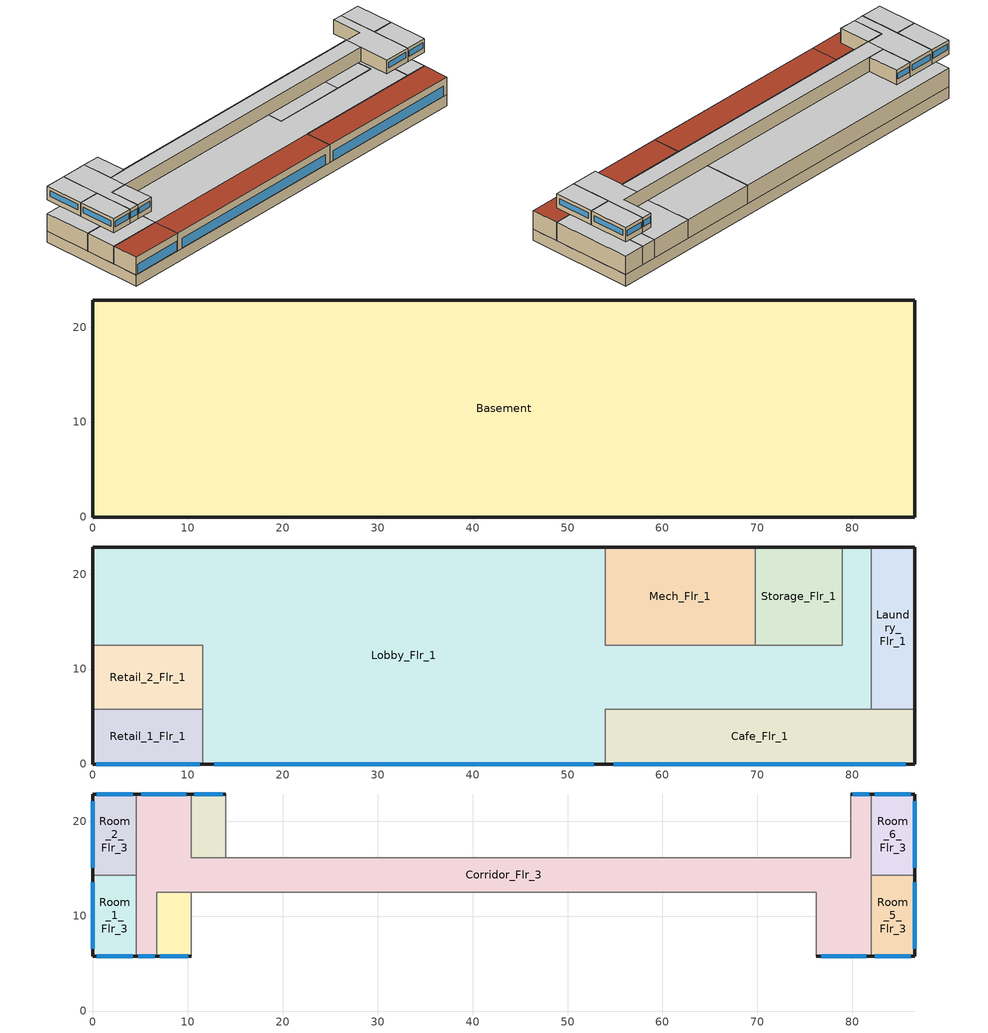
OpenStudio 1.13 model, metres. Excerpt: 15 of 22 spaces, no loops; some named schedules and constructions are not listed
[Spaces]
Basement
 floor ground (Basement Floor construction): 86.56,22.86 86.56,0 0,0 0,22.86 z-2.44
 wall ground (Basement Wall construction): 86.56,22.86 0,22.86 0,0 86.56,0 86.56,22.86 z-2.44:0
Lobby_Flr_1
 floor to Basement: 53.95,22.86 53.95,0 11.58,0 11.58,12.5 0,12.5 0,22.86 z0; 81.99,22.86 81.99,5.79 53.95,5.79 53.95,12.5 78.94,12.5 78.94,22.86 z0
 wall outside: 81.99,22.86 78.94,22.86 / 53.95,22.86 0,22.86 0,12.5 / 11.58,0 53.95,0 z0:3.96
 wall to Storage_Flr_1: 78.94,22.86 78.94,12.5 69.8,12.5 z0:3.96
 wall to Mech_Flr_1: 69.8,12.5 53.95,12.5 53.95,22.86 z0:3.96
 wall to Retail_1_Flr_1: 11.58,5.79 11.58,0 z0:3.96
 wall to Cafe_Flr_1: 53.95,0 53.95,5.79 81.99,5.79 z0:3.96
 wall to Retail_2_Flr_1: 0,12.5 11.58,12.5 11.58,5.79 z0:3.96
 wall to Laundry_Flr_1: 81.99,5.79 81.99,22.86 z0:3.96
 window: 12.79,0 52.74,0 z0.15:2.29
 ceiling adiabatic (Floor Adiabatic construction): 81.99,5.79 81.99,22.86 78.94,22.86 78.94,12.5 53.95,12.5 53.95,22.86 0,22.86 0,12.5 11.58,12.5 11.58,5.79 z3.96
 roof outside: 53.95,0 53.95,5.79 11.58,5.79 11.58,0 z3.96
Cafe_Flr_1
 floor to Basement: 86.56,5.79 86.56,0 53.95,0 53.95,5.79 z0
 wall outside: 53.95,0 86.56,0 86.56,5.79 z0:3.96
 wall to Laundry_Flr_1: 86.56,5.79 81.99,5.79 z0:3.96
 window: 54.88,0 85.63,0 z0.15:2.29
 roof outside: 86.56,0 86.56,5.79 53.95,5.79 53.95,0 z3.96
Mech_Flr_1
 floor to Basement: 69.8,22.86 69.8,12.5 53.95,12.5 53.95,22.86 z0
 wall outside: 69.8,22.86 53.95,22.86 z0:3.96
 wall to Storage_Flr_1: 69.8,12.5 69.8,22.86 z0:3.96
 ceiling adiabatic (Floor Adiabatic construction): 69.8,12.5 69.8,22.86 53.95,22.86 53.95,12.5 z3.96
Retail_1_Flr_1
 floor to Basement: 11.58,5.79 11.58,0 0,0 0,5.79 z0
 wall outside: 0,5.79 0,0 11.58,0 z0:3.96
 wall to Retail_2_Flr_1: 11.58,5.79 0,5.79 z0:3.96
 window: 0.33,0 11.25,0 z0.15:2.29
 roof outside: 11.58,0 11.58,5.79 0,5.79 0,0 z3.96
Retail_2_Flr_1
 floor to Basement: 11.58,12.5 11.58,5.79 0,5.79 0,12.5 z0
 wall outside: 0,12.5 0,5.79 z0:3.96
 ceiling adiabatic (Floor Adiabatic construction): 11.58,5.79 11.58,12.5 0,12.5 0,5.79 z3.96
Storage_Flr_1
 floor to Basement: 78.94,22.86 78.94,12.5 69.8,12.5 69.8,22.86 z0
 wall outside: 78.94,22.86 69.8,22.86 z0:3.96
 ceiling adiabatic (Floor Adiabatic construction): 78.94,12.5 78.94,22.86 69.8,22.86 69.8,12.5 z3.96
Laundry_Flr_1
 floor to Basement: 86.56,22.86 86.56,5.79 81.99,5.79 81.99,22.86 z0
 wall outside: 86.56,5.79 86.56,22.86 81.99,22.86 z0:3.96
 ceiling adiabatic (Floor Adiabatic construction): 86.56,5.79 86.56,22.86 81.99,22.86 81.99,5.79 z3.96
Corridor_Flr_3
 floor adiabatic (Floor Adiabatic construction): 81.99,22.86 81.99,5.79 76.2,5.79 76.2,16.15 79.86,16.15 79.86,22.86 z7.01; 76.2,16.15 76.2,12.5 10.36,12.5 10.36,16.15 z7.01; 10.36,22.86 10.36,12.5 6.71,12.5 6.71,5.79 4.57,5.79 4.57,22.86 z7.01
 wall outside: 10.36,22.86 4.57,22.86 / 76.2,5.79 81.99,5.79 / 81.99,22.86 79.86,22.86 / 4.57,5.79 6.71,5.79 z7.01:10.06
 wall adiabatic (Wall Adiabatic construction): 6.71,5.79 6.71,12.5 76.2,12.5 76.2,5.79 / 79.86,22.86 79.86,16.15 10.36,16.15 10.36,22.86 z7.01:10.06
 wall to Room_2_Flr_3: 4.57,22.86 4.57,14.33 z7.01:10.06
 wall to Room_5_Flr_3: 81.99,5.79 81.99,14.33 z7.01:10.06
 wall to Room_6_Flr_3: 81.99,14.33 81.99,22.86 z7.01:10.06
 wall to Room_1_Flr_3: 4.57,14.33 4.57,5.79 z7.01:10.06
 window: 76.71,5.79 81.48,5.79 / 81.81,22.86 80.04,22.86 / 9.86,22.86 5.08,22.86 / 4.76,5.79 6.52,5.79 z8.11:9.33
 ceiling adiabatic (Floor Adiabatic construction): 6.71,5.79 6.71,12.5 10.36,12.5 10.36,22.86 4.57,22.86 4.57,5.79 z10.06; 76.2,12.5 76.2,16.15 10.36,16.15 10.36,12.5 z10.06; 81.99,5.79 81.99,22.86 79.86,22.86 79.86,16.15 76.2,16.15 76.2,5.79 z10.06
Room_6_Flr_3
 floor adiabatic (Floor Adiabatic construction): 86.56,22.86 86.56,14.33 81.99,14.33 81.99,22.86 z7.01
 wall outside: 86.56,14.33 86.56,22.86 81.99,22.86 z7.01:10.06
 wall to Room_5_Flr_3: 81.99,14.33 86.56,14.33 z7.01:10.06
 window: 86.16,22.86 82.39,22.86 / 86.56,15.07 86.56,22.11 z8.11:9.33
 ceiling adiabatic (Floor Adiabatic construction): 86.56,14.33 86.56,22.86 81.99,22.86 81.99,14.33 z10.06
Room_3_Mult19_Flr_3
 floor adiabatic (Floor Adiabatic construction): 10.36,12.5 10.36,5.79 6.71,5.79 6.71,12.5 z7.01
 wall outside: 6.71,5.79 10.36,5.79 z7.01:10.06
 wall adiabatic (Wall Adiabatic construction): 10.36,5.79 10.36,12.5 6.71,12.5 6.71,5.79 z7.01:10.06
 window: 7.03,5.79 10.04,5.79 z8.11:9.33
 ceiling adiabatic (Floor Adiabatic construction): 10.36,5.79 10.36,12.5 6.71,12.5 6.71,5.79 z10.06
Room_1_Flr_3
 floor adiabatic (Floor Adiabatic construction): 4.57,14.33 4.57,5.79 0,5.79 0,14.33 z7.01
 wall outside: 0,14.33 0,5.79 4.57,5.79 z7.01:10.06
 wall to Room_2_Flr_3: 4.57,14.33 0,14.33 z7.01:10.06
 window: 0,13.58 0,6.54 / 0.4,5.79 4.17,5.79 z8.11:9.33
 ceiling adiabatic (Floor Adiabatic construction): 4.57,5.79 4.57,14.33 0,14.33 0,5.79 z10.06
Room_4_Mult19_Flr_3
 floor adiabatic (Floor Adiabatic construction): 14.02,22.86 14.02,16.15 10.36,16.15 10.36,22.86 z7.01
 wall outside: 14.02,22.86 10.36,22.86 z7.01:10.06
 wall adiabatic (Wall Adiabatic construction): 10.36,22.86 10.36,16.15 14.02,16.15 14.02,22.86 z7.01:10.06
 window: 13.7,22.86 10.68,22.86 z8.11:9.33
 ceiling adiabatic (Floor Adiabatic construction): 14.02,16.15 14.02,22.86 10.36,22.86 10.36,16.15 z10.06
Room_5_Flr_3
 floor adiabatic (Floor Adiabatic construction): 86.56,14.33 86.56,5.79 81.99,5.79 81.99,14.33 z7.01
 wall outside: 81.99,5.79 86.56,5.79 86.56,14.33 z7.01:10.06
 window: 86.56,6.54 86.56,13.58 / 82.39,5.79 86.16,5.79 z8.11:9.33
 ceiling adiabatic (Floor Adiabatic construction): 86.56,5.79 86.56,14.33 81.99,14.33 81.99,5.79 z10.06
Room_2_Flr_3
 floor adiabatic (Floor Adiabatic construction): 4.57,22.86 4.57,14.33 0,14.33 0,22.86 z7.01
 wall outside: 4.57,22.86 0,22.86 0,14.33 z7.01:10.06
 window: 0,22.11 0,15.07 / 4.17,22.86 0.4,22.86 z8.11:9.33
 ceiling adiabatic (Floor Adiabatic construction): 4.57,14.33 4.57,22.86 0,22.86 0,14.33 z10.06
[Site]
Boise Air Terminal  Uo: Latitude {deg}=43.62; Longitude {deg}=-116.21; Time Zone {hr}=-7; Elevation {m}=701; Terrain=City
[Building]
90.1-2010-LargeHotel-ASHRAE 169-2006-5B created: 2016-10-03 14:51:42 -0600: North Axis {deg}=0; Default Construction Set=90.1-2010 - LrgHotel - ASHRAE 169-2006-5B; Standards Building Type=LargeHotel
[Site:GroundTemperature:BuildingSurface]
20.57, 20.59, 20.61, 20.66, 20.73, 22.99, 23.39, 23.46, 23.43, 21.14, 20.79, 20.64
[Site:WaterMainsTemperature]
Calculation Method=Correlation; Annual Average Outdoor Air Temperature {C}=11.15; Maximum Difference In Monthly Average Outdoor Air Temperatures {deltaC}=26.2
[SizingPeriod:DesignDay] Barometric Pressure {Pa}=93182; Sky Clearness=0; Rain Indicator=0; Snow Indicator=0; Day of Month=21; Daylight Saving Time Indicator=0; Humidity Indicating Type=Wetbulb; Dry-Bulb Temperature Range Modifier Type=DefaultMultipliers
Name | Maximum Dry-Bulb Temperature {C} | Daily Dry-Bulb Temperature Range {deltaC} | Humidity Indicating Conditions at Maximum Dry-Bulb | Wind Speed {m/s} | Wind Direction {deg} | Month | Day Type | Solar Model Indicator | ASHRAE Taub | ASHRAE Taud
Boise Air Terminal  Uo Ann Htg 99.6% Condns DB | -16.3 | 0 | -16.3 | 2.3 | 120 | 12 | WinterDesignDay | ASHRAEClearSky
Boise Air Terminal  Uo Ann Clg .4% Condns DB=>MWB | 36.7 | 16.7 | 17.9 | 4.2 | 330 | 7 | SummerDesignDay | ASHRAETau | 0.398 | 2.125
[ClimateZones]
Climate Zone Institution Name 1=ASHRAE; Climate Zone Document Name 1=ANSI/ASHRAE Standard 169; Climate Zone Document Year 1=2006; Climate Zone Value 1=5B; Climate Zone Institution Name 2=CEC; Climate Zone Document Name 2=California Climate Zone Descriptions; Climate Zone Document Year 2=1995
[Material:NoMass] Thermal Absorptance=0.9; Solar Absorptance=0.7
Name | Roughness | Thermal Resistance {m2-K/W} | Visible Absorptance
CP02 CARPET PAD | VeryRough | 0.21648 | 0.8
Nonres_Floor_Insulation | MediumSmooth | 2.88292 | 0.7
Typical Insulation R-10.94 | Smooth | 1.92744 | 0.7
Typical Carpet Pad | Smooth | 0.21648 | 0.8
Typical Insulation R-8.72 | Smooth | 1.53614 | 0.7
Typical Insulation R-19.72 | Smooth | 3.4722 | 0.7
Typical Insulation R-0.58 | Smooth | 0.101875 | 0.7
Typical Insulation R-1.15 | Smooth | 0.202527 | 0.7
[Material]
Name | Roughness | Thickness {m} | Conductivity {W/m-K} | Density {kg/m3} | Specific Heat {J/kg-K} | Thermal Absorptance | Solar Absorptance | Visible Absorptance
100mm Normalweight concrete floor | MediumSmooth | 0.1016 | 2.31 | 2322 | 832
G01 13mm gypsum board | Smooth | 0.0127 | 0.16 | 800 | 1090 | 0.9 | 0.7 | 0.5
M10 200mm concrete block basement wall | MediumRough | 0.2032 | 1.326 | 1842 | 912
4 in. Normalweight Concrete Floor | MediumRough | 0.1016 | 2.31 | 2322 | 832 | 0.9 | 0.7 | 0.7
1IN Stucco | Smooth | 0.0253 | 0.6918 | 1858 | 837 | 0.9 | 0.7 | 0.92
8IN CONCRETE HW RefBldg | Rough | 0.2032 | 1.311 | 2240 | 836.8 | 0.9 | 0.7 | 0.7
1/2IN Gypsum | Smooth | 0.0127 | 0.16 | 784.9 | 830 | 0.9 | 0.4 | 0.4
Roof Membrane | VeryRough | 0.0095 | 0.16 | 1121.29 | 1460 | 0.9 | 0.77 | 0.7
Metal Roof Surface; F08 Metal surface | Smooth | 0.0008 | 45.28 | 7824 | 500 | 0.9 | 0.7 | 0.7
6 in. Normalweight Concrete Floor | MediumRough | 0.1524 | 2.31 | 2322 | 832 | 0.9 | 0.7 | 0.7
8 in. Concrete Block Basement Wall | MediumRough | 0.2032 | 1.326 | 1842 | 912 | 0.9 | 0.7 | 0.7
G05 25mm wood | MediumSmooth | 0.0254 | 0.15 | 608 | 1630 | 0.9 | 0.5 | 0.5
[Construction]
Floor Adiabatic construction; LargeHotel Interior Ceiling: CP02 CARPET PAD, 100mm Normalweight concrete floor, Nonres_Floor_Insulation
Wall Adiabatic construction; LargeHotel Interior Wall: G01 13mm gypsum board, G01 13mm gypsum board
Basement Wall construction: M10 200mm concrete block basement wall
Basement Floor construction: M10 200mm concrete block basement wall, CP02 CARPET PAD
Typical Insulated Exterior Mass Floor R-13.51: Typical Insulation R-10.94, 4 in. Normalweight Concrete Floor, Typical Carpet Pad
Typical Insulated Exterior Mass Wall R-11.11: 1IN Stucco, 8IN CONCRETE HW RefBldg, Typical Insulation R-8.72, 1/2IN Gypsum
Typical IEAD Roof R-20.83: Roof Membrane, Typical Insulation R-19.72, Metal Roof Surface
LargeHotel Interior Floor: Nonres_Floor_Insulation, 100mm Normalweight concrete floor, CP02 CARPET PAD
Typical Insulated Carpeted 6in Slab Floor: 6 in. Normalweight Concrete Floor, Typical Carpet Pad
Typical Insulated Basement Mass Wall: 8 in. Concrete Block Basement Wall
U 0.52 SHGC 0.40 Dbl Ref-D Clr 6mm/13mm Air: REF D CLEAR 6MM, AIR 13MM, CLEAR 6MM
Typical Insulated Metal Door R-1.43: F08 Metal surface, Typical Insulation R-0.58
Typical Overhead Door R-2.0: Typical Insulation R-1.15
U 1.17 SHGC 0.49 Sgl Ref-D Clr 6mm: REF D CLEAR 6MM
Typical Interior Window: Clear 3mm
Typical Interior Door; Typical Interior Partition: G05 25mm wood
[DefaultConstructionSet] Interior Partition Construction=Typical Interior Partition
Name | Default Exterior Surface Constructions | Default Interior Surface Constructions | Default Ground Contact Surface Constructions | Default Exterior SubSurface Constructions | Default Interior SubSurface Constructions
90.1-2010 - LrgHotel - ASHRAE 169-2006-5B | Default Surface Constructions 1 | Default Surface Constructions 2 | Default Surface Constructions 3 | Default Sub Surface Constructions 1 | Default Sub Surface Constructions 2
90.1-2010 - LrgHotel - GuestRoom - ASHRAE 169-2006-5B | Default Surface Constructions 4 | Default Surface Constructions 5 | Default Surface Constructions 6 | Default Sub Surface Constructions 3 | Default Sub Surface Constructions 4
[DefaultSurfaceConstructions]
Name | Floor Construction | Wall Construction | Roof Ceiling Construction
Default Surface Constructions 1 | Typical Insulated Exterior Mass Floor R-13.51 | Typical Insulated Exterior Mass Wall R-11.11 | Typical IEAD Roof R-20.83
Default Surface Constructions 2 | LargeHotel Interior Floor | LargeHotel Interior Wall | LargeHotel Interior Ceiling
Default Surface Constructions 3 | Typical Insulated Carpeted 6in Slab Floor | Typical Insulated Basement Mass Wall
[DefaultSubSurfaceConstructions]
Name | Fixed Window Construction | Operable Window Construction | Door Construction | Overhead Door Construction | Skylight Construction | Tubular Daylight Dome Construction | Tubular Daylight Diffuser Construction
Default Sub Surface Constructions 1 | U 0.52 SHGC 0.40 Dbl Ref-D Clr 6mm/13mm Air | U 0.52 SHGC 0.40 Dbl Ref-D Clr 6mm/13mm Air | Typical Insulated Metal Door R-1.43 | Typical Overhead Door R-2.0 | U 1.17 SHGC 0.49 Sgl Ref-D Clr 6mm | Typical Interior Window | Typical Interior Window
Default Sub Surface Constructions 2 | Typical Interior Window | Typical Interior Window | Typical Interior Door
[WindowMaterial:Glazing] Optical Data Type=SpectralAverage; Infrared Transmittance at Normal Incidence=0; Front Side Infrared Hemispherical Emissivity=0.84; Conductivity {W/m-K}=0.9; Dirt Correction Factor for Solar and Visible Transmittance=1; Solar Diffusing=No
Name | Thickness {m} | Solar Transmittance at Normal Incidence | Front Side Solar Reflectance at Normal Incidence | Back Side Solar Reflectance at Normal Incidence | Visible Transmittance at Normal Incidence | Front Side Visible Reflectance at Normal Incidence | Back Side Visible Reflectance at Normal Incidence | Back Side Infrared Hemispherical Emissivity
REF D CLEAR 6MM | 0.006 | 0.429 | 0.308 | 0.379 | 0.334 | 0.453 | 0.505 | 0.82
CLEAR 6MM | 0.006 | 0.775 | 0.071 | 0.071 | 0.881 | 0.08 | 0.08 | 0.84
Clear 3mm | 0.003 | 0.837 | 0.075 | 0.075 | 0.898 | 0.081 | 0.081 | 0.84
[WindowMaterial:Gas]
AIR 13MM: Gas Type=Air; Thickness {m}=0.0127
[Space] Part of Total Floor Area=Yes
Name | Space Type | Building Story | Thermal Zone
Room_1_Flr_3 | LargeHotel GuestRoom | Building Story 3 | Room_1_Flr_3 ZN
Mech_Flr_1 | LargeHotel Mechanical | Building Story 2 | Mech_Flr_1 ZN
Corridor_Flr_3 | LargeHotel Corridor2 | Building Story 3 | Corridor_Flr_3 ZN
Lobby_Flr_1 | LargeHotel Lobby | Building Story 2 | Lobby_Flr_1 ZN
Room_5_Flr_3 | LargeHotel GuestRoom | Building Story 3 | Room_5_Flr_3 ZN
Cafe_Flr_1 | LargeHotel Cafe | Building Story 2 | Cafe_Flr_1 ZN
Room_6_Flr_3 | LargeHotel GuestRoom | Building Story 3 | Room_6_Flr_3 ZN
Room_3_Mult19_Flr_3 | LargeHotel GuestRoom2 | Building Story 3 | Room_3_Mult19_Flr_3 ZN
Room_4_Mult19_Flr_3 | LargeHotel GuestRoom2 | Building Story 3 | Room_4_Mult19_Flr_3 ZN
Storage_Flr_1 | LargeHotel Storage | Building Story 2 | Storage_Flr_1 ZN
Basement | LargeHotel Basement | Building Story 1 | Basement ZN
Retail_1_Flr_1 | LargeHotel Retail | Building Story 2 | Retail_1_Flr_1 ZN
Retail_2_Flr_1 | LargeHotel Retail2 | Building Story 2 | Retail_2_Flr_1 ZN
Room_2_Flr_3 | LargeHotel GuestRoom | Building Story 3 | Room_2_Flr_3 ZN
Laundry_Flr_1 | LargeHotel Laundry | Building Story 2 | Laundry_Flr_1 ZN
[SpaceType] Standards Building Type=LargeHotel
Name | Default Schedule Set | Design Specification Outdoor Air Object | Standards Space Type | Default Construction Set
LargeHotel Basement | LargeHotel Basement Schedule Set | LargeHotel Basement Ventilation | Basement
LargeHotel Cafe | LargeHotel Cafe Schedule Set | LargeHotel Cafe Ventilation | Cafe
LargeHotel Corridor2 | LargeHotel Corridor2 Schedule Set | LargeHotel Corridor2 Ventilation | Corridor2
LargeHotel GuestRoom | LargeHotel GuestRoom Schedule Set | LargeHotel GuestRoom Ventilation | GuestRoom | 90.1-2010 - LrgHotel - GuestRoom - ASHRAE 169-2006-5B
LargeHotel GuestRoom2 | LargeHotel GuestRoom2 Schedule Set | LargeHotel GuestRoom2 Ventilation | GuestRoom2
LargeHotel Laundry | LargeHotel Laundry Schedule Set | LargeHotel Laundry Ventilation | Laundry
LargeHotel Lobby | LargeHotel Lobby Schedule Set | LargeHotel Lobby Ventilation | Lobby
LargeHotel Mechanical | LargeHotel Mechanical Schedule Set | LargeHotel Mechanical Ventilation | Mechanical
LargeHotel Retail | LargeHotel Retail Schedule Set | LargeHotel Retail Ventilation | Retail
LargeHotel Retail2 | LargeHotel Retail2 Schedule Set | LargeHotel Retail2 Ventilation | Retail2
LargeHotel Storage | LargeHotel Storage Schedule Set | LargeHotel Storage Ventilation | Storage
[People]
LargeHotel GuestRoom People: People Definition=LargeHotel GuestRoom People Definition; Space or SpaceType=LargeHotel GuestRoom; Work Efficiency Schedule=Work Efficiency Schedule; Clothing Insulation Schedule=Clothing Schedule; Air Velocity Schedule=Air Velocity Schedule
[Lights]
Name | Lights Definition | Space or SpaceType
LargeHotel GuestRoom Lights | LargeHotel GuestRoom Lights Definition | LargeHotel GuestRoom
LargeHotel Mechanical Lights | LargeHotel Mechanical Lights Definition | LargeHotel Mechanical
[ElectricEquipment]
Name | Electric Equipment Definition | Space or SpaceType
LargeHotel GuestRoom Elec Equip | LargeHotel GuestRoom Elec Equip Definition | LargeHotel GuestRoom
LargeHotel Mechanical Elec Equip | LargeHotel Mechanical Elec Equip Definition | LargeHotel Mechanical
[DesignSpecification:OutdoorAir] Outdoor Air Method=Sum
Name | Outdoor Air Flow per Person {m3/s-person} | Outdoor Air Flow per Floor Area {m3/s-m2}
LargeHotel GuestRoom Ventilation | 0.00235974 | 0.0003048
LargeHotel Mechanical Ventilation |  | 0.0006096
[DefaultScheduleSet] People Activity Level Schedule=HotelLarge ACTIVITY_SCH; Infiltration Schedule=HotelLarge INFIL_QUARTER_ON_SCH
Name | Number of People Schedule | Lighting Schedule | Electric Equipment Schedule
LargeHotel GuestRoom Schedule Set | HotelLarge GuestRoom_Occ_Sch | HotelLarge BLDG_LIGHT_GUESTROOM_SCH_2010 | HotelLarge GuestRoom_Eqp_Sch_Base
LargeHotel Mechanical Schedule Set | HotelLarge BLDG_OCC_SCH | HotelLarge BLDG_LIGHT_SCH | HotelLarge BASEMENT_EQUIP_SCH
[ThermostatSetpoint:DualSetpoint]
Name | Heating Setpoint Temperature Schedule | Cooling Setpoint Temperature Schedule
LargeHotel GuestRoom Thermostat 1; LargeHotel GuestRoom Thermostat 2; LargeHotel GuestRoom2 Thermostat 1; LargeHotel GuestRoom Thermostat 3; LargeHotel GuestRoom2 Thermostat 2; LargeHotel GuestRoom Thermostat 4 | HotelLarge Adva_OccGuestRoom_HtgSP_Sch | HotelLarge Adva_OccGuestRoom_ClgSP_Sch
LargeHotel Mechanical Thermostat 1; LargeHotel Basement Thermostat 1; LargeHotel Retail2 Thermostat 1; LargeHotel Laundry Thermostat 1; LargeHotel Retail Thermostat 1; LargeHotel Lobby Thermostat 1; LargeHotel Storage Thermostat 1; LargeHotel Cafe Thermostat 1; LargeHotel Corridor2 Thermostat 1 | HotelLarge HTGSETP_SCH | HotelLarge CLGSETP_SCH
[SpaceInfiltration:DesignFlowRate] Schedule=HotelLarge INFIL_QUARTER_ON_SCH; Design Flow Rate Calculation Method=Flow/ExteriorArea; Constant Term Coefficient=0; Temperature Term Coefficient=0; Velocity Term Coefficient=0.224; Velocity Squared Term Coefficient=0
Name | Space or SpaceType | Flow per Exterior Surface Area {m3/s-m2}
Cafe_Flr_1 Infiltration | Cafe_Flr_1 | 0.000254148
Corridor_Flr_3 Infiltration | Corridor_Flr_3 | 0.000569573
Laundry_Flr_1 Infiltration | Laundry_Flr_1 | 0.000569573
Lobby_Flr_1 Infiltration | Lobby_Flr_1 | 0.000364107
Mech_Flr_1 Infiltration | Mech_Flr_1 | 0.000569573
Retail_1_Flr_1 Infiltration | Retail_1_Flr_1 | 0.00028849
Retail_2_Flr_1 Infiltration | Retail_2_Flr_1 | 0.000569573
Room_1_Flr_3 Infiltration | Room_1_Flr_3 | 0.000569573
Room_2_Flr_3 Infiltration | Room_2_Flr_3 | 0.000569573
Room_3_Mult19_Flr_3 Infiltration | Room_3_Mult19_Flr_3 | 0.000569573
Room_4_Mult19_Flr_3 Infiltration | Room_4_Mult19_Flr_3 | 0.000569573
Room_5_Flr_3 Infiltration | Room_5_Flr_3 | 0.000569573
Room_6_Flr_3 Infiltration | Room_6_Flr_3 | 0.000569573
Storage_Flr_1 Infiltration | Storage_Flr_1 | 0.000569573
[InternalMass:Definition]
Internal Mass Definition 1: Construction=InteriorFurnishings; Design Level Calculation Method=SurfaceArea/Area; Surface Area per Space Floor Area=2
[InternalMass] Internal Mass Definition=Internal Mass Definition 1
Name | Space or SpaceType
Basement Mass | Basement
Retail_1_Flr_1 Mass | Retail_1_Flr_1
Retail_2_Flr_1 Mass | Retail_2_Flr_1
Mech_Flr_1 Mass | Mech_Flr_1
Storage_Flr_1 Mass | Storage_Flr_1
Laundry_Flr_1 Mass | Laundry_Flr_1
Cafe_Flr_1 Mass | Cafe_Flr_1
Lobby_Flr_1 Mass | Lobby_Flr_1
Corridor_Flr_3 Mass | Corridor_Flr_3
Room_1_Flr_3 Mass | Room_1_Flr_3
Room_2_Flr_3 Mass | Room_2_Flr_3
Room_3_Mult19_Flr_3 Mass | Room_3_Mult19_Flr_3
Room_4_Mult19_Flr_3 Mass | Room_4_Mult19_Flr_3
Room_5_Flr_3 Mass | Room_5_Flr_3
Room_6_Flr_3 Mass | Room_6_Flr_3
[ThermalZone] Use Ideal Air Loads=No
Room_1_Flr_3 ZN: Multiplier=4; Thermostat=LargeHotel GuestRoom Thermostat 1
Mech_Flr_1 ZN: Thermostat=LargeHotel Mechanical Thermostat 1
Room_6_Flr_3 ZN: Multiplier=4; Thermostat=LargeHotel GuestRoom Thermostat 2
Room_3_Mult19_Flr_3 ZN: Multiplier=76; Thermostat=LargeHotel GuestRoom2 Thermostat 1
Basement ZN: Thermostat=LargeHotel Basement Thermostat 1
Room_5_Flr_3 ZN: Multiplier=4; Thermostat=LargeHotel GuestRoom Thermostat 3
Retail_2_Flr_1 ZN: Thermostat=LargeHotel Retail2 Thermostat 1
Laundry_Flr_1 ZN: Thermostat=LargeHotel Laundry Thermostat 1
Retail_1_Flr_1 ZN: Thermostat=LargeHotel Retail Thermostat 1
Lobby_Flr_1 ZN: Thermostat=LargeHotel Lobby Thermostat 1; Primary Daylighting Control=Lobby_Flr_1 Daylt Sensor 1; Fraction of Zone Controlled by Primary Daylighting Control=0.0719344
Storage_Flr_1 ZN: Thermostat=LargeHotel Storage Thermostat 1
Room_4_Mult19_Flr_3 ZN: Multiplier=76; Thermostat=LargeHotel GuestRoom2 Thermostat 2
Room_2_Flr_3 ZN: Multiplier=4; Thermostat=LargeHotel GuestRoom Thermostat 4
Cafe_Flr_1 ZN: Thermostat=LargeHotel Cafe Thermostat 1; Primary Daylighting Control=Cafe_Flr_1 Daylt Sensor 1; Fraction of Zone Controlled by Primary Daylighting Control=0.386958
Corridor_Flr_3 ZN: Multiplier=4; Thermostat=LargeHotel Corridor2 Thermostat 1
[Exterior:Lights:Definition]
Name | Design Level {W}
Occ Sensing Exterior Lights Def | 14952
Fuel equipment 1 Def | 122222
Fuel equipment 2 Def | 635.4
[Exterior:Lights]
Name | Exterior Lights Definition | Schedule | Control Option
Occ Sensing Exterior Lights Def | Occ Sensing Exterior Lights Def | Always On | AstronomicalClock
Fuel equipment 1 | Fuel equipment 1 Def | HotelLarge BLDG_ELEVATORS | ScheduleNameOnly
Fuel equipment 2 | Fuel equipment 2 Def | HotelLarge ELEV_LIGHT_FAN_SCH_ADD_DF | ScheduleNameOnly
[Daylighting:Control] Position Y-Coordinate {m}=2.286; Position Z-Coordinate {m}=0.9144; Illuminance Setpoint {lux}=300; Lighting Control Type=Stepped; Number of Stepped Control Steps=3
Name | Space | Position X-Coordinate {m}
Cafe_Flr_1 Daylt Sensor 1 | Cafe_Flr_1 | 70.256
Lobby_Flr_1 Daylt Sensor 1 | Lobby_Flr_1 | 32.766
[BuildingStory]
Name | Nominal Z Coordinate {m}
Building Story 1 | -2.439
Building Story 2 | 0
Building Story 3 | 7.008
